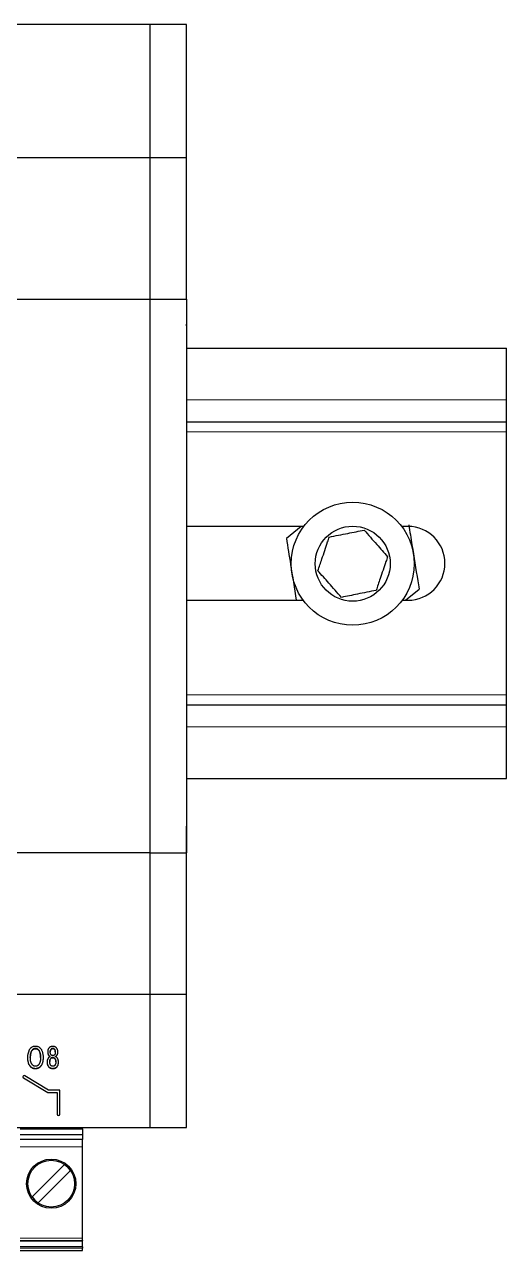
# Model space of a CAD drawing. Header units: millimetres. Extents: x 15 to 1184, y 5 to 836.
# Drawn here: x 611.22 to 619.06, y 650.33 to 670.27 of the extents above; entities that cross this region are included whole.
import ezdxf

# ---------------------------------------------------------------- set-up
doc = ezdxf.new("R2010")
doc.units = ezdxf.units.MM

msp = doc.modelspace()

# ---------------------------------------------------------------- linework, layer by layer
at = {"color": 7, "linetype": 'Continuous', "lineweight": 25}
for p, q in [((613.256, 670.269), (589.856, 670.269)), ((613.856, 670.269), (613.256, 670.269)), ((613.256, 670.269), (613.256, 668.099)), ((613.856, 668.099), (613.856, 670.269)), ((613.256, 668.099), (589.856, 668.099)), ((613.856, 668.099), (613.256, 668.099)), ((613.256, 668.099), (613.256, 665.799)), ((613.856, 665.799), (613.856, 668.099)), ((611.085, 665.799), (613.256, 665.799)), ((613.256, 665.799), (613.256, 656.799)), ((613.256, 665.799), (613.853, 665.799)), ((613.856, 665.799), (613.853, 665.799)), ((613.853, 665.799), (613.853, 665.369)), ((613.856, 665.799), (613.856, 665.396)), ((613.856, 665.396), (613.853, 665.396)), ((613.853, 665.369), (613.856, 665.369)), ((613.856, 665.369), (613.856, 665.396)), ((613.856, 665.369), (613.856, 664.649)), ((613.856, 665.005), (619.056, 665.005)), ((619.056, 664.165), (619.056, 665.005)), ((613.856, 664.649), (613.856, 657.949)), ((619.056, 663.805), (619.056, 664.165)), ((613.856, 663.805), (619.056, 663.805)), ((619.056, 663.645), (619.056, 663.805)), ((619.056, 659.365), (619.056, 663.645)), ((615.761, 662.105), (613.856, 662.105)), ((615.717, 662.105), (615.478, 661.91)), ((617.456, 662.105), (617.352, 662.105)), ((617.412, 660.905), (617.635, 661.087)), ((613.856, 660.905), (615.752, 660.905)), ((617.361, 660.905), (617.456, 660.905)), ((619.056, 659.205), (619.056, 659.365)), ((613.856, 659.205), (619.056, 659.205)), ((619.056, 658.845), (619.056, 659.205)), ((619.056, 658.005), (619.056, 658.845)), ((613.856, 658.005), (619.056, 658.005)), ((613.856, 657.949), (613.856, 657.229)), ((613.853, 657.229), (613.856, 657.229)), ((613.853, 657.229), (613.853, 656.799)), ((613.856, 657.199), (613.856, 657.229)), ((613.853, 657.199), (613.856, 657.199)), ((613.856, 656.799), (613.856, 657.199)), ((613.256, 656.799), (611.085, 656.799)), ((613.256, 656.799), (613.256, 654.499)), ((613.256, 656.799), (613.853, 656.799)), ((613.853, 656.799), (613.856, 656.799)), ((613.856, 654.499), (613.856, 656.799)), ((589.856, 654.499), (613.256, 654.499)), ((613.256, 654.499), (613.856, 654.499)), ((613.256, 654.499), (613.256, 652.329)), ((613.856, 652.329), (613.856, 654.499)), ((611.287, 653.573), (611.272, 653.524)), ((611.315, 653.503), (611.313, 653.471)), ((611.313, 653.468), (611.315, 653.499)), ((611.313, 653.468), (611.313, 653.471)), ((611.397, 653.61), (611.397, 653.613)), ((611.48, 653.471), (611.479, 653.503)), ((611.479, 653.499), (611.48, 653.468)), ((611.48, 653.468), (611.48, 653.471)), ((611.636, 653.482), (611.636, 653.486)), ((611.637, 653.562), (611.637, 653.558)), ((611.679, 653.612), (611.679, 653.615)), ((611.72, 653.558), (611.72, 653.562)), ((611.721, 653.482), (611.721, 653.486)), ((611.397, 653.288), (611.397, 653.291)), ((611.632, 653.423), (611.629, 653.4)), ((611.629, 653.396), (611.632, 653.42)), ((611.629, 653.396), (611.629, 653.4)), ((611.631, 653.377), (611.629, 653.396)), ((611.636, 653.358), (611.631, 653.377)), ((611.729, 653.396), (611.727, 653.377)), ((611.729, 653.396), (611.729, 653.4)), ((611.201, 653.139), (611.596, 652.899)), ((611.201, 653.136), (611.596, 652.896)), ((611.607, 652.935), (611.222, 653.169)), ((611.596, 652.896), (611.596, 652.899)), ((611.596, 652.899), (611.752, 652.899)), ((611.596, 652.896), (611.752, 652.896)), ((611.792, 652.935), (611.607, 652.935)), ((611.752, 652.896), (611.752, 652.899)), ((611.752, 652.896), (611.752, 652.542)), ((611.792, 652.542), (611.792, 652.935)), ((592.814, 652.329), (613.256, 652.329)), ((611.146, 652.309), (611.403, 652.309)), ((611.403, 652.309), (611.403, 652.329)), ((611.403, 652.309), (611.905, 652.309)), ((611.905, 652.309), (611.905, 652.329)), ((611.905, 652.309), (612.162, 652.309)), ((612.162, 652.309), (612.162, 652.329)), ((612.162, 652.309), (612.162, 652.209)), ((613.256, 652.329), (613.856, 652.329)), ((612.162, 652.209), (611.146, 652.209)), ((612.162, 652.135), (611.146, 652.135)), ((612.162, 652.209), (612.162, 652.135)), ((612.162, 652.015), (612.162, 652.135)), ((612.162, 650.53), (612.162, 652.015)), ((611.342, 651.201), (611.868, 651.727)), ((611.967, 651.628), (611.441, 651.102)), ((611.146, 650.485), (612.162, 650.485)), ((612.162, 650.49), (612.162, 650.53)), ((612.162, 650.49), (612.162, 650.485)), ((612.162, 650.389), (612.162, 650.485)), ((612.162, 650.389), (611.146, 650.389)), ((611.146, 650.329), (612.162, 650.329)), ((612.162, 650.389), (612.162, 650.369)), ((612.162, 650.329), (612.162, 650.369))]:
    msp.add_line(p, q, dxfattribs=at)
at = {"color": 8, "linetype": 'Continuous', "lineweight": 18}
for p, q in [((613.856, 664.165), (619.056, 664.165)), ((613.856, 663.645), (619.056, 663.645)), ((613.856, 659.365), (619.056, 659.365)), ((613.856, 658.845), (619.056, 658.845)), ((611.315, 653.499), (611.315, 653.503)), ((611.32, 653.531), (611.32, 653.535)), ((611.33, 653.561), (611.33, 653.565)), ((611.345, 653.586), (611.345, 653.59)), ((611.367, 653.604), (611.367, 653.607)), ((611.427, 653.604), (611.427, 653.607)), ((611.449, 653.586), (611.449, 653.59)), ((611.464, 653.561), (611.464, 653.565)), ((611.474, 653.531), (611.474, 653.535)), ((611.479, 653.499), (611.479, 653.503)), ((611.601, 653.525), (611.601, 653.529)), ((611.614, 653.499), (611.614, 653.503)), ((611.638, 653.565), (611.638, 653.569)), ((611.64, 653.441), (611.64, 653.445)), ((611.641, 653.58), (611.641, 653.583)), ((611.647, 653.595), (611.647, 653.599)), ((611.655, 653.457), (611.655, 653.46)), ((611.66, 653.607), (611.66, 653.611)), ((611.679, 653.463), (611.679, 653.467)), ((611.698, 653.607), (611.698, 653.611)), ((611.702, 653.457), (611.702, 653.46)), ((611.71, 653.595), (611.71, 653.599)), ((611.717, 653.58), (611.717, 653.583)), ((611.718, 653.441), (611.718, 653.445)), ((611.72, 653.565), (611.72, 653.569)), ((611.744, 653.499), (611.744, 653.503)), ((611.757, 653.525), (611.757, 653.529)), ((611.274, 653.406), (611.274, 653.402)), ((611.29, 653.355), (611.29, 653.358)), ((611.312, 653.323), (611.312, 653.326)), ((611.337, 653.303), (611.337, 653.306)), ((611.362, 653.292), (611.362, 653.296)), ((611.383, 653.288), (611.383, 653.292)), ((611.411, 653.288), (611.411, 653.292)), ((611.432, 653.292), (611.432, 653.296)), ((611.457, 653.303), (611.457, 653.306)), ((611.482, 653.323), (611.482, 653.326)), ((611.504, 653.355), (611.504, 653.358)), ((611.52, 653.402), (611.52, 653.406)), ((611.591, 653.353), (611.591, 653.357)), ((611.608, 653.319), (611.608, 653.323)), ((611.632, 653.42), (611.632, 653.423)), ((611.637, 653.296), (611.637, 653.3)), ((611.679, 653.288), (611.679, 653.291)), ((611.721, 653.296), (611.721, 653.3)), ((611.726, 653.42), (611.726, 653.423)), ((611.75, 653.319), (611.75, 653.323)), ((611.766, 653.353), (611.766, 653.357)), ((611.146, 652.015), (612.162, 652.015)), ((612.162, 650.53), (611.146, 650.53)), ((611.146, 650.49), (612.162, 650.49)), ((612.162, 650.369), (611.146, 650.369))]:
    msp.add_line(p, q, dxfattribs=at)
at = {"color": 7, "linetype": 'Continuous', "lineweight": 25}
for centre, radius in [((616.556, 661.499), 1), ((616.556, 661.499), 0.61), ((611.654, 651.415), 0.4), ((611.654, 651.415), 0.38)]:
    msp.add_circle(centre, radius, dxfattribs=at)
for centre, radius, start, end in [((617.456, 661.505), 0.6, 270, 90), ((611.212, 653.153), 0.0198, 57.6001, 238.2333), ((611.772, 652.546), 0.02, 180.7075, 359.2925), ((611.772, 652.542), 0.02, 180.7082, 359.2918), ((611.654, 651.415), 0.378, 34.3365, 55.6635), ((611.654, 651.415), 0.378, 214.3365, 235.6635)]:
    msp.add_arc(centre, radius, start, end, dxfattribs=at)
for points, knots in [([(616.175, 661.932), (616.276, 661.953), (616.466, 661.99), (616.654, 662.028), (616.741, 662.046)], [0, 0, 0, 0, 0.534687, 1, 1, 1, 1]), ([(616.741, 662.046), (616.81, 661.968), (616.937, 661.823), (617.064, 661.679), (617.123, 661.612)], [0, 0, 0, 0, 0.534686, 1, 1, 1, 1]), ([(617.468, 662.13), (617.485, 662.022), (617.533, 661.724), (617.591, 661.364), (617.628, 661.132), (617.635, 661.087)], [0, 0, 0, 0, 0.314571, 0.868728, 1, 1, 1, 1]), ([(615.478, 661.91), (615.5, 661.77), (615.553, 661.439), (615.608, 661.1), (615.639, 660.905)], [0, 0, 0, 0, 0.424603, 1, 1, 1, 1]), ([(615.99, 661.385), (616.012, 661.449), (616.064, 661.602), (616.127, 661.791), (616.166, 661.906), (616.175, 661.932)], [0, 0, 0, 0, 0.35196, 0.853173, 1, 1, 1, 1]), ([(617.123, 661.612), (617.114, 661.586), (617.075, 661.471), (617.011, 661.282), (616.959, 661.128), (616.938, 661.065)], [0, 0, 0, 0, 0.146828, 0.64804, 1, 1, 1, 1]), ([(616.372, 660.952), (616.303, 661.029), (616.176, 661.174), (616.049, 661.318), (615.99, 661.385)], [0, 0, 0, 0, 0.534686, 1, 1, 1, 1]), ([(616.938, 661.065), (616.837, 661.045), (616.647, 661.007), (616.459, 660.969), (616.372, 660.952)], [0, 0, 0, 0, 0.534687, 1, 1, 1, 1]), ([(611.348, 653.639), (611.343, 653.636), (611.333, 653.632), (611.321, 653.622), (611.315, 653.616), (611.312, 653.613)], [0, 0, 0, 0, 0.398125, 0.696496, 1, 1, 1, 1]), ([(611.397, 653.648), (611.39, 653.648), (611.379, 653.648), (611.362, 653.644), (611.353, 653.641), (611.348, 653.639)], [0, 0, 0, 0, 0.400893, 0.697718, 1, 1, 1, 1]), ([(611.446, 653.639), (611.44, 653.641), (611.43, 653.645), (611.413, 653.648), (611.402, 653.648), (611.397, 653.648)], [0, 0, 0, 0, 0.346292, 0.670462, 1, 1, 1, 1]), ([(611.482, 653.613), (611.477, 653.618), (611.466, 653.629), (611.453, 653.635), (611.446, 653.639)], [0, 0, 0, 0, 0.498919, 1, 1, 1, 1]), ([(611.641, 653.641), (611.638, 653.639), (611.632, 653.636), (611.623, 653.63), (611.618, 653.624), (611.615, 653.621)], [0, 0, 0, 0, 0.3014713, 0.6030816, 1, 1, 1, 1]), ([(611.679, 653.648), (611.673, 653.648), (611.663, 653.648), (611.65, 653.645), (611.644, 653.642), (611.641, 653.641)], [0, 0, 0, 0, 0.488833, 0.742338, 1, 1, 1, 1]), ([(611.717, 653.641), (611.714, 653.642), (611.707, 653.645), (611.695, 653.648), (611.685, 653.648), (611.679, 653.648)], [0, 0, 0, 0, 0.2583151, 0.5164274, 1, 1, 1, 1]), ([(611.742, 653.621), (611.74, 653.623), (611.736, 653.628), (611.727, 653.635), (611.721, 653.639), (611.717, 653.641)], [0, 0, 0, 0, 0.3017478, 0.6034251, 1, 1, 1, 1]), ([(611.272, 653.524), (611.271, 653.517), (611.269, 653.505), (611.268, 653.486), (611.268, 653.474), (611.268, 653.468)], [0, 0, 0, 0, 0.351878, 0.675482, 1, 1, 1, 1]), ([(611.268, 653.471), (611.268, 653.465), (611.268, 653.452), (611.269, 653.43), (611.272, 653.414), (611.274, 653.406)], [0, 0, 0, 0, 0.297991, 0.596015, 1, 1, 1, 1]), ([(611.268, 653.468), (611.268, 653.461), (611.268, 653.448), (611.269, 653.426), (611.272, 653.411), (611.274, 653.402)], [0, 0, 0, 0, 0.297986, 0.596014, 1, 1, 1, 1]), ([(611.312, 653.613), (611.308, 653.608), (611.3, 653.599), (611.292, 653.585), (611.289, 653.577), (611.287, 653.573)], [0, 0, 0, 0, 0.421828, 0.709722, 1, 1, 1, 1]), ([(611.315, 653.439), (611.315, 653.442), (611.314, 653.448), (611.314, 653.458), (611.314, 653.465), (611.313, 653.468)], [0, 0, 0, 0, 0.336129, 0.667943, 1, 1, 1, 1]), ([(611.32, 653.535), (611.319, 653.531), (611.318, 653.525), (611.316, 653.514), (611.315, 653.507), (611.315, 653.503)], [0, 0, 0, 0, 0.302928, 0.605855, 1, 1, 1, 1]), ([(611.315, 653.499), (611.315, 653.502), (611.316, 653.509), (611.318, 653.52), (611.319, 653.527), (611.32, 653.531)], [0, 0, 0, 0, 0.302938, 0.605867, 1, 1, 1, 1]), ([(611.319, 653.407), (611.319, 653.41), (611.318, 653.417), (611.316, 653.427), (611.315, 653.435), (611.315, 653.439)], [0, 0, 0, 0, 0.308877, 0.61777, 1, 1, 1, 1]), ([(611.33, 653.565), (611.329, 653.562), (611.326, 653.555), (611.323, 653.545), (611.321, 653.538), (611.32, 653.535)], [0, 0, 0, 0, 0.3115799, 0.6551116, 1, 1, 1, 1]), ([(611.32, 653.531), (611.321, 653.534), (611.323, 653.541), (611.326, 653.551), (611.328, 653.558), (611.33, 653.561)], [0, 0, 0, 0, 0.311573, 0.655091, 1, 1, 1, 1]), ([(611.345, 653.59), (611.343, 653.587), (611.339, 653.582), (611.334, 653.574), (611.331, 653.568), (611.33, 653.565)], [0, 0, 0, 0, 0.334938, 0.666071, 1, 1, 1, 1]), ([(611.33, 653.561), (611.331, 653.564), (611.334, 653.57), (611.339, 653.579), (611.343, 653.584), (611.345, 653.586)], [0, 0, 0, 0, 0.334802, 0.665854, 1, 1, 1, 1]), ([(611.367, 653.607), (611.364, 653.605), (611.359, 653.602), (611.351, 653.597), (611.347, 653.592), (611.345, 653.59)], [0, 0, 0, 0, 0.3551069, 0.6746529, 1, 1, 1, 1]), ([(611.345, 653.586), (611.348, 653.589), (611.352, 653.593), (611.359, 653.599), (611.365, 653.602), (611.367, 653.604)], [0, 0, 0, 0, 0.354936, 0.674382, 1, 1, 1, 1]), ([(611.397, 653.613), (611.394, 653.613), (611.387, 653.613), (611.377, 653.611), (611.37, 653.608), (611.367, 653.607)], [0, 0, 0, 0, 0.326685, 0.658848, 1, 1, 1, 1]), ([(611.367, 653.604), (611.37, 653.605), (611.376, 653.607), (611.386, 653.61), (611.393, 653.61), (611.397, 653.61)], [0, 0, 0, 0, 0.310861, 0.651574, 1, 1, 1, 1]), ([(611.427, 653.607), (611.424, 653.608), (611.418, 653.611), (611.408, 653.613), (611.401, 653.613), (611.397, 653.613)], [0, 0, 0, 0, 0.311362, 0.651831, 1, 1, 1, 1]), ([(611.397, 653.61), (611.4, 653.61), (611.407, 653.61), (611.417, 653.608), (611.423, 653.605), (611.427, 653.604)], [0, 0, 0, 0, 0.326879, 0.658954, 1, 1, 1, 1]), ([(611.449, 653.59), (611.446, 653.592), (611.442, 653.597), (611.435, 653.603), (611.429, 653.606), (611.427, 653.607)], [0, 0, 0, 0, 0.354968, 0.674398, 1, 1, 1, 1]), ([(611.427, 653.604), (611.43, 653.602), (611.435, 653.599), (611.443, 653.593), (611.447, 653.589), (611.449, 653.586)], [0, 0, 0, 0, 0.355001, 0.674433, 1, 1, 1, 1]), ([(611.464, 653.565), (611.463, 653.568), (611.46, 653.574), (611.455, 653.582), (611.451, 653.587), (611.449, 653.59)], [0, 0, 0, 0, 0.334805, 0.665837, 1, 1, 1, 1]), ([(611.449, 653.586), (611.451, 653.584), (611.455, 653.579), (611.46, 653.57), (611.463, 653.564), (611.464, 653.561)], [0, 0, 0, 0, 0.334938, 0.666071, 1, 1, 1, 1]), ([(611.474, 653.535), (611.473, 653.538), (611.471, 653.545), (611.468, 653.555), (611.465, 653.561), (611.464, 653.565)], [0, 0, 0, 0, 0.311516, 0.655053, 1, 1, 1, 1]), ([(611.464, 653.561), (611.465, 653.558), (611.468, 653.552), (611.471, 653.542), (611.473, 653.535), (611.474, 653.531)], [0, 0, 0, 0, 0.311538, 0.6551, 1, 1, 1, 1]), ([(611.479, 653.503), (611.479, 653.506), (611.478, 653.512), (611.476, 653.523), (611.475, 653.53), (611.474, 653.535)], [0, 0, 0, 0, 0.3029479, 0.6058856, 1, 1, 1, 1]), ([(611.474, 653.531), (611.475, 653.528), (611.476, 653.522), (611.478, 653.511), (611.479, 653.503), (611.479, 653.499)], [0, 0, 0, 0, 0.302932, 0.605857, 1, 1, 1, 1]), ([(611.479, 653.439), (611.479, 653.435), (611.478, 653.429), (611.477, 653.418), (611.475, 653.411), (611.475, 653.407)], [0, 0, 0, 0, 0.30891, 0.617832, 1, 1, 1, 1]), ([(611.48, 653.468), (611.48, 653.465), (611.48, 653.458), (611.48, 653.448), (611.479, 653.442), (611.479, 653.439)], [0, 0, 0, 0, 0.336157, 0.667975, 1, 1, 1, 1]), ([(611.507, 653.573), (611.504, 653.579), (611.5, 653.589), (611.491, 653.602), (611.485, 653.609), (611.482, 653.613)], [0, 0, 0, 0, 0.4218928, 0.7095954, 1, 1, 1, 1]), ([(611.522, 653.524), (611.52, 653.53), (611.518, 653.542), (611.513, 653.558), (611.509, 653.568), (611.507, 653.573)], [0, 0, 0, 0, 0.382794, 0.69058, 1, 1, 1, 1]), ([(611.52, 653.406), (611.521, 653.412), (611.524, 653.425), (611.526, 653.447), (611.526, 653.462), (611.526, 653.47)], [0, 0, 0, 0, 0.305277, 0.61044, 1, 1, 1, 1]), ([(611.52, 653.402), (611.521, 653.409), (611.524, 653.422), (611.526, 653.444), (611.526, 653.459), (611.526, 653.468)], [0, 0, 0, 0, 0.298156, 0.5962, 1, 1, 1, 1]), ([(611.526, 653.468), (611.526, 653.475), (611.526, 653.487), (611.525, 653.506), (611.523, 653.518), (611.522, 653.524)], [0, 0, 0, 0, 0.351812, 0.675376, 1, 1, 1, 1]), ([(611.593, 653.434), (611.592, 653.433), (611.591, 653.43), (611.59, 653.424), (611.589, 653.419), (611.588, 653.416)], [0, 0, 0, 0, 0.263989, 0.527996, 1, 1, 1, 1]), ([(611.602, 653.453), (611.6, 653.45), (611.597, 653.446), (611.595, 653.439), (611.593, 653.436), (611.593, 653.434)], [0, 0, 0, 0, 0.497002, 0.748113, 1, 1, 1, 1]), ([(611.601, 653.591), (611.6, 653.588), (611.598, 653.582), (611.596, 653.57), (611.596, 653.562), (611.596, 653.557)], [0, 0, 0, 0, 0.283427, 0.566833, 1, 1, 1, 1]), ([(611.596, 653.558), (611.596, 653.556), (611.596, 653.55), (611.598, 653.54), (611.599, 653.533), (611.601, 653.529)], [0, 0, 0, 0, 0.261605, 0.589704, 1, 1, 1, 1]), ([(611.596, 653.557), (611.596, 653.554), (611.596, 653.547), (611.598, 653.536), (611.599, 653.529), (611.601, 653.525)], [0, 0, 0, 0, 0.307616, 0.61527, 1, 1, 1, 1]), ([(611.615, 653.621), (611.613, 653.618), (611.61, 653.613), (611.604, 653.603), (611.602, 653.595), (611.601, 653.591)], [0, 0, 0, 0, 0.300388, 0.60076, 1, 1, 1, 1]), ([(611.601, 653.529), (611.602, 653.526), (611.604, 653.52), (611.608, 653.511), (611.612, 653.506), (611.614, 653.503)], [0, 0, 0, 0, 0.336675, 0.66571, 1, 1, 1, 1]), ([(611.601, 653.525), (611.602, 653.522), (611.604, 653.516), (611.608, 653.507), (611.612, 653.502), (611.614, 653.499)], [0, 0, 0, 0, 0.3366824, 0.6657135, 1, 1, 1, 1]), ([(611.616, 653.47), (611.613, 653.468), (611.609, 653.464), (611.605, 653.458), (611.603, 653.455), (611.602, 653.453)], [0, 0, 0, 0, 0.494072, 0.746292, 1, 1, 1, 1]), ([(611.614, 653.503), (611.616, 653.5), (611.62, 653.496), (611.628, 653.49), (611.634, 653.487), (611.636, 653.486)], [0, 0, 0, 0, 0.349458, 0.671105, 1, 1, 1, 1]), ([(611.614, 653.499), (611.616, 653.497), (611.62, 653.492), (611.628, 653.486), (611.634, 653.484), (611.636, 653.482)], [0, 0, 0, 0, 0.349459, 0.671098, 1, 1, 1, 1]), ([(611.636, 653.482), (611.633, 653.481), (611.628, 653.479), (611.621, 653.475), (611.618, 653.472), (611.616, 653.47)], [0, 0, 0, 0, 0.415266, 0.70568, 1, 1, 1, 1]), ([(611.64, 653.445), (611.638, 653.442), (611.636, 653.437), (611.633, 653.43), (611.632, 653.425), (611.632, 653.423)], [0, 0, 0, 0, 0.426735, 0.712366, 1, 1, 1, 1]), ([(611.632, 653.42), (611.632, 653.423), (611.634, 653.428), (611.637, 653.435), (611.639, 653.439), (611.64, 653.441)], [0, 0, 0, 0, 0.426512, 0.712124, 1, 1, 1, 1]), ([(611.638, 653.569), (611.638, 653.568), (611.638, 653.566), (611.637, 653.563), (611.637, 653.562), (611.637, 653.562)], [0, 0, 0, 0, 0.442414, 0.891669, 1, 1, 1, 1]), ([(611.637, 653.556), (611.637, 653.557), (611.637, 653.559), (611.638, 653.562), (611.638, 653.564), (611.638, 653.565)], [0, 0, 0, 0, 0.330158, 0.664983, 1, 1, 1, 1]), ([(611.643, 653.523), (611.642, 653.526), (611.64, 653.533), (611.638, 653.543), (611.638, 653.551), (611.637, 653.556)], [0, 0, 0, 0, 0.301033, 0.601538, 1, 1, 1, 1]), ([(611.641, 653.583), (611.64, 653.582), (611.64, 653.579), (611.639, 653.575), (611.638, 653.571), (611.638, 653.569)], [0, 0, 0, 0, 0.277704, 0.555426, 1, 1, 1, 1]), ([(611.638, 653.565), (611.638, 653.567), (611.638, 653.57), (611.639, 653.574), (611.64, 653.578), (611.641, 653.58)], [0, 0, 0, 0, 0.277772, 0.555496, 1, 1, 1, 1]), ([(611.655, 653.46), (611.653, 653.459), (611.649, 653.456), (611.644, 653.451), (611.641, 653.447), (611.64, 653.445)], [0, 0, 0, 0, 0.348151, 0.670145, 1, 1, 1, 1]), ([(611.64, 653.441), (611.642, 653.443), (611.644, 653.448), (611.65, 653.453), (611.653, 653.456), (611.655, 653.457)], [0, 0, 0, 0, 0.356607, 0.674435, 1, 1, 1, 1]), ([(611.647, 653.599), (611.647, 653.597), (611.645, 653.595), (611.643, 653.59), (611.642, 653.586), (611.641, 653.583)], [0, 0, 0, 0, 0.258799, 0.5176, 1, 1, 1, 1]), ([(611.641, 653.58), (611.641, 653.581), (611.642, 653.584), (611.644, 653.589), (611.646, 653.593), (611.647, 653.595)], [0, 0, 0, 0, 0.258854, 0.517672, 1, 1, 1, 1]), ([(611.658, 653.504), (611.655, 653.506), (611.651, 653.51), (611.646, 653.517), (611.644, 653.521), (611.643, 653.523)], [0, 0, 0, 0, 0.411091, 0.702066, 1, 1, 1, 1]), ([(611.66, 653.611), (611.658, 653.61), (611.656, 653.608), (611.652, 653.604), (611.649, 653.601), (611.647, 653.599)], [0, 0, 0, 0, 0.2593948, 0.5188943, 1, 1, 1, 1]), ([(611.647, 653.595), (611.648, 653.596), (611.65, 653.599), (611.654, 653.603), (611.657, 653.605), (611.66, 653.607)], [0, 0, 0, 0, 0.259522, 0.519052, 1, 1, 1, 1]), ([(611.679, 653.467), (611.675, 653.466), (611.666, 653.466), (611.659, 653.462), (611.655, 653.46)], [0, 0, 0, 0, 0.525758, 1, 1, 1, 1]), ([(611.655, 653.457), (611.659, 653.459), (611.666, 653.462), (611.675, 653.463), (611.679, 653.463)], [0, 0, 0, 0, 0.474242, 1, 1, 1, 1]), ([(611.679, 653.498), (611.677, 653.498), (611.673, 653.498), (611.665, 653.5), (611.661, 653.503), (611.658, 653.504)], [0, 0, 0, 0, 0.2917254, 0.5602761, 1, 1, 1, 1]), ([(611.679, 653.615), (611.676, 653.615), (611.672, 653.615), (611.665, 653.613), (611.662, 653.612), (611.66, 653.611)], [0, 0, 0, 0, 0.373931, 0.68124, 1, 1, 1, 1]), ([(611.66, 653.607), (611.661, 653.608), (611.664, 653.609), (611.671, 653.611), (611.676, 653.612), (611.679, 653.612)], [0, 0, 0, 0, 0.249674, 0.499089, 1, 1, 1, 1]), ([(611.698, 653.611), (611.697, 653.611), (611.694, 653.613), (611.687, 653.615), (611.682, 653.615), (611.679, 653.615)], [0, 0, 0, 0, 0.248716, 0.497165, 1, 1, 1, 1]), ([(611.679, 653.612), (611.681, 653.612), (611.686, 653.612), (611.693, 653.61), (611.696, 653.608), (611.698, 653.607)], [0, 0, 0, 0, 0.373935, 0.6813794, 1, 1, 1, 1]), ([(611.7, 653.504), (611.697, 653.503), (611.692, 653.5), (611.685, 653.498), (611.681, 653.498), (611.679, 653.498)], [0, 0, 0, 0, 0.45252, 0.722637, 1, 1, 1, 1]), ([(611.702, 653.46), (611.699, 653.462), (611.692, 653.466), (611.683, 653.466), (611.679, 653.467)], [0, 0, 0, 0, 0.474256, 1, 1, 1, 1]), ([(611.679, 653.463), (611.683, 653.463), (611.692, 653.462), (611.699, 653.459), (611.702, 653.457)], [0, 0, 0, 0, 0.525744, 1, 1, 1, 1]), ([(611.71, 653.599), (611.71, 653.6), (611.708, 653.602), (611.704, 653.607), (611.701, 653.609), (611.698, 653.611)], [0, 0, 0, 0, 0.260342, 0.520723, 1, 1, 1, 1]), ([(611.698, 653.607), (611.7, 653.606), (611.702, 653.605), (611.706, 653.601), (611.709, 653.597), (611.71, 653.595)], [0, 0, 0, 0, 0.260254, 0.520617, 1, 1, 1, 1]), ([(611.715, 653.523), (611.714, 653.521), (611.711, 653.516), (611.706, 653.509), (611.702, 653.506), (611.7, 653.504)], [0, 0, 0, 0, 0.35829, 0.634544, 1, 1, 1, 1]), ([(611.718, 653.445), (611.716, 653.447), (611.714, 653.451), (611.708, 653.456), (611.704, 653.459), (611.702, 653.46)], [0, 0, 0, 0, 0.356616, 0.674454, 1, 1, 1, 1]), ([(611.702, 653.457), (611.705, 653.456), (611.709, 653.453), (611.714, 653.447), (611.716, 653.443), (611.718, 653.441)], [0, 0, 0, 0, 0.348133, 0.670136, 1, 1, 1, 1]), ([(611.717, 653.583), (611.717, 653.585), (611.716, 653.588), (611.714, 653.593), (611.712, 653.596), (611.71, 653.599)], [0, 0, 0, 0, 0.25884, 0.517674, 1, 1, 1, 1]), ([(611.71, 653.595), (611.711, 653.594), (611.713, 653.591), (611.715, 653.586), (611.716, 653.583), (611.717, 653.58)], [0, 0, 0, 0, 0.25878, 0.5176, 1, 1, 1, 1]), ([(611.72, 653.556), (611.72, 653.552), (611.72, 653.546), (611.719, 653.535), (611.716, 653.527), (611.715, 653.523)], [0, 0, 0, 0, 0.300204, 0.600576, 1, 1, 1, 1]), ([(611.72, 653.569), (611.72, 653.57), (611.719, 653.573), (611.718, 653.578), (611.718, 653.581), (611.717, 653.583)], [0, 0, 0, 0, 0.277818, 0.555617, 1, 1, 1, 1]), ([(611.717, 653.58), (611.717, 653.579), (611.718, 653.576), (611.719, 653.571), (611.72, 653.568), (611.72, 653.565)], [0, 0, 0, 0, 0.277758, 0.555551, 1, 1, 1, 1]), ([(611.726, 653.423), (611.725, 653.426), (611.724, 653.432), (611.721, 653.439), (611.719, 653.443), (611.718, 653.445)], [0, 0, 0, 0, 0.426638, 0.712183, 1, 1, 1, 1]), ([(611.718, 653.441), (611.719, 653.438), (611.722, 653.434), (611.725, 653.426), (611.726, 653.422), (611.726, 653.42)], [0, 0, 0, 0, 0.426852, 0.712413, 1, 1, 1, 1]), ([(611.72, 653.562), (611.72, 653.562), (611.72, 653.563), (611.72, 653.566), (611.72, 653.568), (611.72, 653.569)], [0, 0, 0, 0, 0.102075, 0.550898, 1, 1, 1, 1]), ([(611.72, 653.565), (611.72, 653.564), (611.72, 653.562), (611.72, 653.559), (611.72, 653.557), (611.72, 653.556)], [0, 0, 0, 0, 0.329834, 0.664587, 1, 1, 1, 1]), ([(611.721, 653.486), (611.724, 653.487), (611.73, 653.49), (611.738, 653.496), (611.742, 653.501), (611.744, 653.503)], [0, 0, 0, 0, 0.349248, 0.670772, 1, 1, 1, 1]), ([(611.721, 653.482), (611.724, 653.484), (611.73, 653.487), (611.738, 653.492), (611.742, 653.497), (611.744, 653.499)], [0, 0, 0, 0, 0.3492479, 0.670772, 1, 1, 1, 1]), ([(611.742, 653.47), (611.74, 653.472), (611.735, 653.476), (611.728, 653.479), (611.724, 653.481), (611.721, 653.482)], [0, 0, 0, 0, 0.391189, 0.693743, 1, 1, 1, 1]), ([(611.757, 653.591), (611.756, 653.594), (611.754, 653.601), (611.749, 653.611), (611.745, 653.617), (611.742, 653.621)], [0, 0, 0, 0, 0.300259, 0.600578, 1, 1, 1, 1]), ([(611.756, 653.453), (611.755, 653.455), (611.753, 653.459), (611.748, 653.464), (611.744, 653.468), (611.742, 653.47)], [0, 0, 0, 0, 0.246459, 0.620748, 1, 1, 1, 1]), ([(611.744, 653.503), (611.746, 653.506), (611.75, 653.511), (611.754, 653.52), (611.756, 653.526), (611.757, 653.529)], [0, 0, 0, 0, 0.336816, 0.665833, 1, 1, 1, 1]), ([(611.744, 653.499), (611.746, 653.502), (611.75, 653.507), (611.754, 653.516), (611.756, 653.522), (611.757, 653.525)], [0, 0, 0, 0, 0.336813, 0.665825, 1, 1, 1, 1]), ([(611.765, 653.434), (611.764, 653.436), (611.763, 653.44), (611.76, 653.446), (611.758, 653.451), (611.756, 653.453)], [0, 0, 0, 0, 0.248197, 0.622858, 1, 1, 1, 1]), ([(611.762, 653.557), (611.762, 653.56), (611.762, 653.567), (611.76, 653.578), (611.758, 653.586), (611.757, 653.591)], [0, 0, 0, 0, 0.283369, 0.566767, 1, 1, 1, 1]), ([(611.757, 653.529), (611.758, 653.532), (611.76, 653.538), (611.762, 653.549), (611.762, 653.556), (611.762, 653.56)], [0, 0, 0, 0, 0.307722, 0.615399, 1, 1, 1, 1]), ([(611.757, 653.525), (611.758, 653.529), (611.76, 653.535), (611.762, 653.545), (611.762, 653.553), (611.762, 653.557)], [0, 0, 0, 0, 0.307711, 0.615388, 1, 1, 1, 1]), ([(611.77, 653.416), (611.769, 653.418), (611.769, 653.421), (611.767, 653.427), (611.766, 653.432), (611.765, 653.434)], [0, 0, 0, 0, 0.264013, 0.528015, 1, 1, 1, 1]), ([(611.274, 653.406), (611.275, 653.399), (611.278, 653.388), (611.283, 653.372), (611.287, 653.363), (611.29, 653.358)], [0, 0, 0, 0, 0.393464, 0.695591, 1, 1, 1, 1]), ([(611.274, 653.402), (611.275, 653.396), (611.278, 653.384), (611.283, 653.369), (611.287, 653.359), (611.29, 653.355)], [0, 0, 0, 0, 0.393457, 0.695591, 1, 1, 1, 1]), ([(611.29, 653.358), (611.293, 653.353), (611.297, 653.344), (611.305, 653.333), (611.31, 653.329), (611.312, 653.326)], [0, 0, 0, 0, 0.4948284, 0.7464881, 1, 1, 1, 1]), ([(611.29, 653.355), (611.293, 653.349), (611.297, 653.341), (611.305, 653.33), (611.31, 653.325), (611.312, 653.323)], [0, 0, 0, 0, 0.4948284, 0.7464881, 1, 1, 1, 1]), ([(611.312, 653.326), (611.314, 653.324), (611.319, 653.319), (611.327, 653.312), (611.334, 653.308), (611.337, 653.306)], [0, 0, 0, 0, 0.3076658, 0.615407, 1, 1, 1, 1]), ([(611.312, 653.323), (611.314, 653.32), (611.319, 653.316), (611.327, 653.309), (611.334, 653.305), (611.337, 653.303)], [0, 0, 0, 0, 0.307666, 0.615407, 1, 1, 1, 1]), ([(611.329, 653.377), (611.328, 653.38), (611.325, 653.386), (611.322, 653.396), (611.32, 653.403), (611.319, 653.407)], [0, 0, 0, 0, 0.309283, 0.618564, 1, 1, 1, 1]), ([(611.344, 653.351), (611.342, 653.353), (611.338, 653.359), (611.333, 653.367), (611.33, 653.374), (611.329, 653.377)], [0, 0, 0, 0, 0.328161, 0.662655, 1, 1, 1, 1]), ([(611.337, 653.306), (611.34, 653.305), (611.346, 653.302), (611.354, 653.298), (611.36, 653.297), (611.362, 653.296)], [0, 0, 0, 0, 0.368926, 0.68342, 1, 1, 1, 1]), ([(611.337, 653.303), (611.34, 653.301), (611.346, 653.298), (611.354, 653.295), (611.36, 653.293), (611.362, 653.292)], [0, 0, 0, 0, 0.368921, 0.683422, 1, 1, 1, 1]), ([(611.366, 653.333), (611.363, 653.334), (611.358, 653.337), (611.35, 653.344), (611.346, 653.348), (611.344, 653.351)], [0, 0, 0, 0, 0.344492, 0.668917, 1, 1, 1, 1]), ([(611.362, 653.296), (611.366, 653.295), (611.371, 653.294), (611.378, 653.292), (611.382, 653.292), (611.383, 653.292)], [0, 0, 0, 0, 0.498229, 0.748776, 1, 1, 1, 1]), ([(611.362, 653.292), (611.366, 653.291), (611.371, 653.29), (611.378, 653.289), (611.382, 653.288), (611.383, 653.288)], [0, 0, 0, 0, 0.498231, 0.748774, 1, 1, 1, 1]), ([(611.397, 653.326), (611.394, 653.326), (611.387, 653.326), (611.376, 653.328), (611.37, 653.331), (611.366, 653.333)], [0, 0, 0, 0, 0.315915, 0.653128, 1, 1, 1, 1]), ([(611.383, 653.292), (611.385, 653.292), (611.388, 653.291), (611.392, 653.291), (611.395, 653.291), (611.397, 653.291)], [0, 0, 0, 0, 0.330234, 0.664818, 1, 1, 1, 1]), ([(611.383, 653.288), (611.385, 653.288), (611.388, 653.288), (611.392, 653.288), (611.395, 653.288), (611.397, 653.288)], [0, 0, 0, 0, 0.330234, 0.664818, 1, 1, 1, 1]), ([(611.428, 653.333), (611.425, 653.331), (611.419, 653.329), (611.408, 653.326), (611.401, 653.326), (611.397, 653.326)], [0, 0, 0, 0, 0.306145, 0.612057, 1, 1, 1, 1]), ([(611.397, 653.291), (611.398, 653.291), (611.402, 653.291), (611.406, 653.291), (611.409, 653.292), (611.411, 653.292)], [0, 0, 0, 0, 0.331588, 0.665676, 1, 1, 1, 1]), ([(611.397, 653.288), (611.398, 653.288), (611.402, 653.288), (611.406, 653.288), (611.409, 653.288), (611.411, 653.288)], [0, 0, 0, 0, 0.331588, 0.665678, 1, 1, 1, 1]), ([(611.411, 653.292), (611.412, 653.292), (611.417, 653.292), (611.424, 653.294), (611.429, 653.295), (611.432, 653.296)], [0, 0, 0, 0, 0.232607, 0.615534, 1, 1, 1, 1]), ([(611.411, 653.288), (611.412, 653.288), (611.417, 653.289), (611.424, 653.29), (611.429, 653.292), (611.432, 653.292)], [0, 0, 0, 0, 0.232609, 0.615534, 1, 1, 1, 1]), ([(611.45, 653.351), (611.448, 653.348), (611.444, 653.343), (611.436, 653.337), (611.43, 653.334), (611.428, 653.333)], [0, 0, 0, 0, 0.344777, 0.669177, 1, 1, 1, 1]), ([(611.432, 653.296), (611.435, 653.297), (611.441, 653.299), (611.449, 653.302), (611.454, 653.305), (611.457, 653.306)], [0, 0, 0, 0, 0.368237, 0.683336, 1, 1, 1, 1]), ([(611.432, 653.292), (611.435, 653.293), (611.441, 653.295), (611.449, 653.299), (611.454, 653.301), (611.457, 653.303)], [0, 0, 0, 0, 0.36824, 0.68334, 1, 1, 1, 1]), ([(611.465, 653.377), (611.464, 653.374), (611.461, 653.368), (611.456, 653.359), (611.452, 653.353), (611.45, 653.351)], [0, 0, 0, 0, 0.327905, 0.662273, 1, 1, 1, 1]), ([(611.457, 653.306), (611.46, 653.308), (611.465, 653.311), (611.474, 653.318), (611.479, 653.323), (611.482, 653.326)], [0, 0, 0, 0, 0.308623, 0.617152, 1, 1, 1, 1]), ([(611.457, 653.303), (611.46, 653.305), (611.465, 653.308), (611.474, 653.315), (611.479, 653.32), (611.482, 653.323)], [0, 0, 0, 0, 0.30863, 0.617159, 1, 1, 1, 1]), ([(611.475, 653.407), (611.474, 653.404), (611.472, 653.398), (611.469, 653.387), (611.467, 653.38), (611.465, 653.377)], [0, 0, 0, 0, 0.309284, 0.61857, 1, 1, 1, 1]), ([(611.482, 653.326), (611.484, 653.329), (611.489, 653.333), (611.496, 653.344), (611.501, 653.353), (611.504, 653.358)], [0, 0, 0, 0, 0.25227, 0.504471, 1, 1, 1, 1]), ([(611.482, 653.323), (611.484, 653.325), (611.489, 653.33), (611.496, 653.341), (611.501, 653.349), (611.504, 653.355)], [0, 0, 0, 0, 0.252277, 0.504471, 1, 1, 1, 1]), ([(611.504, 653.358), (611.507, 653.364), (611.512, 653.375), (611.517, 653.391), (611.519, 653.401), (611.52, 653.406)], [0, 0, 0, 0, 0.394206, 0.696382, 1, 1, 1, 1]), ([(611.504, 653.355), (611.507, 653.361), (611.512, 653.371), (611.517, 653.387), (611.519, 653.397), (611.52, 653.402)], [0, 0, 0, 0, 0.394206, 0.696389, 1, 1, 1, 1]), ([(611.588, 653.416), (611.588, 653.415), (611.588, 653.412), (611.587, 653.407), (611.587, 653.404), (611.586, 653.402)], [0, 0, 0, 0, 0.2968803, 0.5938022, 1, 1, 1, 1]), ([(611.586, 653.402), (611.586, 653.401), (611.586, 653.399), (611.586, 653.396), (611.586, 653.395), (611.586, 653.394)], [0, 0, 0, 0, 0.3790699, 0.6894921, 1, 1, 1, 1]), ([(611.586, 653.397), (611.586, 653.391), (611.587, 653.38), (611.589, 653.367), (611.59, 653.36), (611.591, 653.357)], [0, 0, 0, 0, 0.4956205, 0.7471742, 1, 1, 1, 1]), ([(611.586, 653.394), (611.586, 653.387), (611.587, 653.377), (611.589, 653.363), (611.59, 653.357), (611.591, 653.353)], [0, 0, 0, 0, 0.495612, 0.747166, 1, 1, 1, 1]), ([(611.591, 653.357), (611.592, 653.354), (611.594, 653.347), (611.599, 653.336), (611.604, 653.328), (611.608, 653.323)], [0, 0, 0, 0, 0.260911, 0.521883, 1, 1, 1, 1]), ([(611.591, 653.353), (611.592, 653.35), (611.594, 653.344), (611.599, 653.332), (611.604, 653.324), (611.608, 653.319)], [0, 0, 0, 0, 0.260913, 0.521879, 1, 1, 1, 1]), ([(611.608, 653.323), (611.61, 653.32), (611.614, 653.315), (611.624, 653.307), (611.632, 653.302), (611.637, 653.3)], [0, 0, 0, 0, 0.266622, 0.533283, 1, 1, 1, 1]), ([(611.608, 653.319), (611.61, 653.317), (611.614, 653.312), (611.624, 653.303), (611.632, 653.299), (611.637, 653.296)], [0, 0, 0, 0, 0.26662, 0.533286, 1, 1, 1, 1]), ([(611.645, 653.341), (611.644, 653.342), (611.642, 653.345), (611.639, 653.351), (611.637, 653.355), (611.636, 653.358)], [0, 0, 0, 0, 0.252443, 0.504879, 1, 1, 1, 1]), ([(611.637, 653.3), (611.641, 653.298), (611.65, 653.294), (611.664, 653.292), (611.674, 653.291), (611.679, 653.291)], [0, 0, 0, 0, 0.313775, 0.653357, 1, 1, 1, 1]), ([(611.637, 653.296), (611.641, 653.294), (611.65, 653.291), (611.664, 653.288), (611.674, 653.288), (611.679, 653.288)], [0, 0, 0, 0, 0.313775, 0.653357, 1, 1, 1, 1]), ([(611.659, 653.329), (611.658, 653.329), (611.655, 653.331), (611.65, 653.335), (611.647, 653.339), (611.645, 653.341)], [0, 0, 0, 0, 0.255983, 0.511962, 1, 1, 1, 1]), ([(611.679, 653.324), (611.676, 653.324), (611.671, 653.324), (611.665, 653.326), (611.661, 653.328), (611.659, 653.329)], [0, 0, 0, 0, 0.393523, 0.692707, 1, 1, 1, 1]), ([(611.699, 653.329), (611.697, 653.328), (611.694, 653.326), (611.687, 653.324), (611.682, 653.324), (611.679, 653.324)], [0, 0, 0, 0, 0.243429, 0.576646, 1, 1, 1, 1]), ([(611.679, 653.291), (611.686, 653.291), (611.697, 653.292), (611.711, 653.295), (611.718, 653.298), (611.721, 653.3)], [0, 0, 0, 0, 0.488239, 0.741937, 1, 1, 1, 1]), ([(611.679, 653.288), (611.686, 653.288), (611.697, 653.288), (611.711, 653.292), (611.718, 653.295), (611.721, 653.296)], [0, 0, 0, 0, 0.488239, 0.741937, 1, 1, 1, 1]), ([(611.713, 653.341), (611.712, 653.34), (611.71, 653.337), (611.705, 653.333), (611.701, 653.33), (611.699, 653.329)], [0, 0, 0, 0, 0.256743, 0.513582, 1, 1, 1, 1]), ([(611.722, 653.358), (611.721, 653.355), (611.719, 653.351), (611.716, 653.345), (611.714, 653.342), (611.713, 653.341)], [0, 0, 0, 0, 0.495211, 0.74693, 1, 1, 1, 1]), ([(611.721, 653.3), (611.724, 653.301), (611.73, 653.304), (611.74, 653.312), (611.746, 653.319), (611.75, 653.323)], [0, 0, 0, 0, 0.266538, 0.533159, 1, 1, 1, 1]), ([(611.721, 653.296), (611.724, 653.298), (611.73, 653.301), (611.74, 653.308), (611.746, 653.315), (611.75, 653.319)], [0, 0, 0, 0, 0.266536, 0.533155, 1, 1, 1, 1]), ([(611.727, 653.377), (611.727, 653.374), (611.726, 653.369), (611.724, 653.363), (611.723, 653.36), (611.722, 653.358)], [0, 0, 0, 0, 0.4974452, 0.7484399, 1, 1, 1, 1]), ([(611.729, 653.4), (611.729, 653.403), (611.729, 653.409), (611.728, 653.417), (611.727, 653.421), (611.726, 653.423)], [0, 0, 0, 0, 0.419184, 0.709005, 1, 1, 1, 1]), ([(611.726, 653.42), (611.727, 653.417), (611.728, 653.411), (611.729, 653.403), (611.729, 653.399), (611.729, 653.396)], [0, 0, 0, 0, 0.419225, 0.709033, 1, 1, 1, 1]), ([(611.75, 653.323), (611.752, 653.326), (611.756, 653.331), (611.762, 653.342), (611.765, 653.351), (611.766, 653.357)], [0, 0, 0, 0, 0.261012, 0.521993, 1, 1, 1, 1]), ([(611.75, 653.319), (611.752, 653.322), (611.756, 653.328), (611.762, 653.339), (611.765, 653.348), (611.766, 653.353)], [0, 0, 0, 0, 0.2610063, 0.5219973, 1, 1, 1, 1]), ([(611.766, 653.357), (611.767, 653.36), (611.769, 653.368), (611.771, 653.382), (611.772, 653.392), (611.772, 653.396)], [0, 0, 0, 0, 0.254422, 0.64012, 1, 1, 1, 1]), ([(611.766, 653.353), (611.767, 653.357), (611.769, 653.365), (611.771, 653.379), (611.772, 653.389), (611.772, 653.394)], [0, 0, 0, 0, 0.247118, 0.621721, 1, 1, 1, 1]), ([(611.771, 653.402), (611.771, 653.403), (611.771, 653.406), (611.77, 653.411), (611.77, 653.414), (611.77, 653.416)], [0, 0, 0, 0, 0.297016, 0.593922, 1, 1, 1, 1]), ([(611.772, 653.394), (611.772, 653.395), (611.772, 653.396), (611.772, 653.399), (611.771, 653.401), (611.771, 653.402)], [0, 0, 0, 0, 0.189562, 0.594727, 1, 1, 1, 1])]:
    msp.add_open_spline(points, degree=3, knots=knots, dxfattribs=at)

doc.saveas('drawing.dxf')
